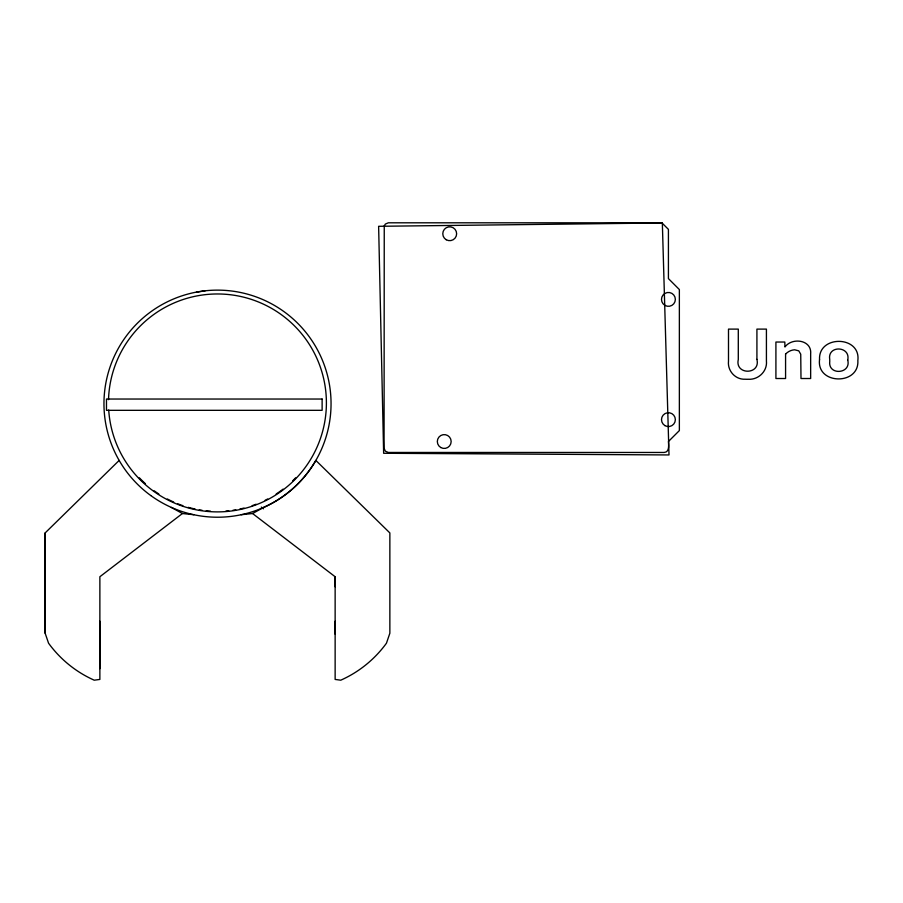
<?xml version="1.0" encoding="UTF-8"?>
<svg xmlns="http://www.w3.org/2000/svg" width="903" height="903" viewBox="0 0 903 903"><rect width="100%" height="100%" fill="white"/><g stroke="black" fill="none" stroke-linecap="round" stroke-linejoin="round"><path stroke-width="1.35" d="M193.885 514.721L182.406 513.536L99.872 576.735L99.872 679.428L94.239 680.196A113.564 113.564 0 0 1 48.559 643.207L45.15 633.24L45.15 532.928L119.151 460.428M99.872 668.649L99.872 621.253M335.137 634.177L335.137 621.253M335.137 586.781L335.137 576.735L252.592 513.536L241.112 514.721M252.592 513.536L263.687 507.384A113.552 113.552 0 0 0 315.847 460.428L389.859 532.928L389.859 633.24L386.45 643.207A113.564 113.564 0 0 1 340.758 680.196L335.137 679.428L335.137 576.735M196.402 292.2L205.139 290.822M171.31 507.384L182.406 513.536M261.317 507.068L263.507 508.807M785.576 353.818L785.576 378.515L775.914 378.515L775.914 342.034L784.809 342.034L784.967 346.978C792.033 337.146 812.034 339.709 810.657 353.886L810.657 378.515L800.995 378.515L800.735 354.213L798.76 350.838L794.617 349.788A13.568 13.568 0 0 0 785.723 353.953M45.15 532.928L45.15 633.24M295.642 477.811A107.717 107.717 0 0 1 292.662 480.825M283.079 489.121A107.717 107.717 0 0 1 276.171 493.997M267.66 498.987A107.717 107.717 0 0 1 265.143 500.273M256.102 504.224A107.717 107.717 0 0 1 252.129 505.669M244.013 508.062A107.717 107.717 0 0 1 239.893 509.021M235.751 509.823A107.717 107.717 0 0 1 232.963 510.263M228.764 510.793A107.717 107.717 0 0 1 225.953 511.053M210.455 511.154A107.717 107.717 0 0 1 206.245 510.793M202.046 510.263A107.717 107.717 0 0 1 199.258 509.823M195.104 509.021A107.717 107.717 0 0 1 188.264 507.339M182.88 505.669A107.717 107.717 0 0 1 177.586 503.716M173.692 502.068A107.717 107.717 0 0 1 167.348 498.987M158.838 493.997A107.717 107.717 0 0 1 154.187 490.803M145.428 483.715A107.717 107.717 0 0 1 139.367 477.811M108.518 399.679A108.97 108.97 0 0 1 271.747 308.465A108.97 108.97 0 0 1 275.054 495.42A108.97 108.97 0 0 1 108.71 410.041M756.917 359.36C760.789 375.038 734.703 375.185 738.293 359.518L738.293 329.11L728.495 329.11L728.495 361.189C727.378 370.907 735.414 379.768 745.257 379.226A35.375 35.375 0 0 0 748.192 379.26C758.351 379.994 767.516 371.28 766.421 360.963L766.421 329.11L756.917 329.11L756.917 359.36M847.736 360.049C851.416 374.135 827.859 375.682 829.755 361.426A28.682 28.682 0 0 1 829.733 359.405C827.238 344.969 850.852 345.883 847.736 360.049M819.552 359.529C816.289 384.825 859.419 385.581 857.85 360.545C860.977 335.498 818.22 334.832 819.552 359.529M384.249 225.998L384.068 448.181L385.344 451.184L388.346 452.459L664.145 452.459C669.597 452.2 668.649 445.168 668.423 441.522L679.361 430.584L679.361 289.547L668.423 278.598L668.423 229.373L661.865 222.804L388.346 222.804L385.344 224.079L384.249 225.998M662.339 222.962L378.628 226.303L383.64 453.272L669.01 454.943L662.339 222.962M322.123 399.036L106.475 399.036L106.475 410.323L322.123 410.323L322.123 399.036M150.778 495.544A113.541 113.541 0 0 0 330.43 415.527A113.541 113.541 0 0 0 171.31 299.954A113.541 113.541 0 0 0 150.778 495.544M664.958 425.64A6.931 6.931 0 0 0 675.354 419.647A6.931 6.931 0 0 0 664.958 413.642A6.931 6.931 0 0 0 664.958 425.64M440.777 447.527A6.931 6.931 0 0 0 451.161 441.522A6.931 6.931 0 0 0 440.777 435.528A6.931 6.931 0 0 0 440.777 447.527M664.958 305.395A6.931 6.931 0 0 0 675.354 299.39A6.931 6.931 0 0 0 664.958 293.385A6.931 6.931 0 0 0 664.958 305.395M446.24 239.746A6.931 6.931 0 0 0 456.636 233.742A6.931 6.931 0 0 0 446.24 227.748A6.931 6.931 0 0 0 446.24 239.746"/></g></svg>
